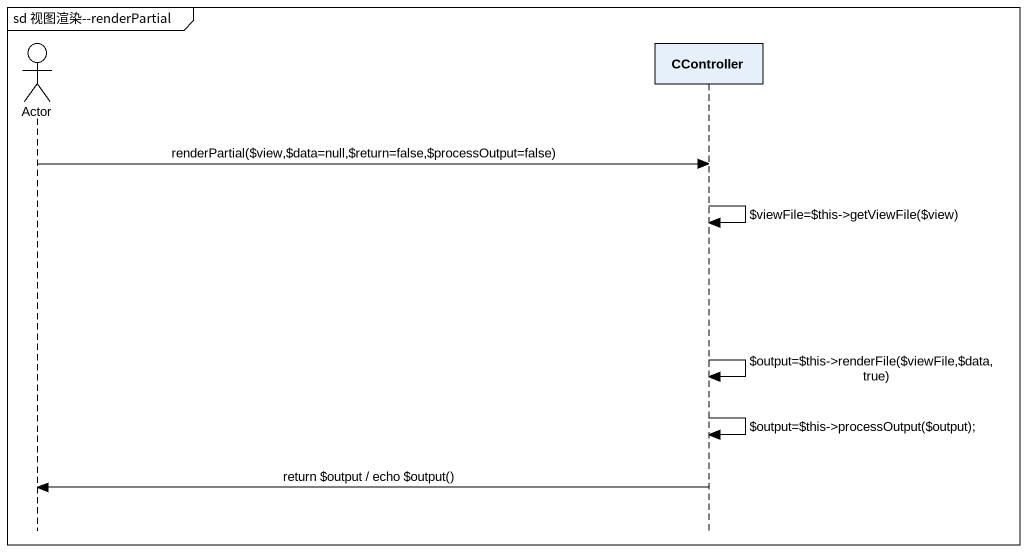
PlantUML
@startuml
mainframe sd 视图渲染--renderPartial
hide footbox
actor "Actor" as Actor_
participant CController

Actor_ -> CController : renderPartial(~$view,~$data=null,~$return=false,~$processOutput=false)
CController -> CController : ~$viewFile=~$this->getViewFile(~$view)
CController -> CController : ~$output=~$this->renderFile(~$viewFile,~$data,true)
CController -> CController : ~$output=~$this->processOutput(~$output);
CController -> Actor_ : return ~$output / echo ~$output()
@enduml
